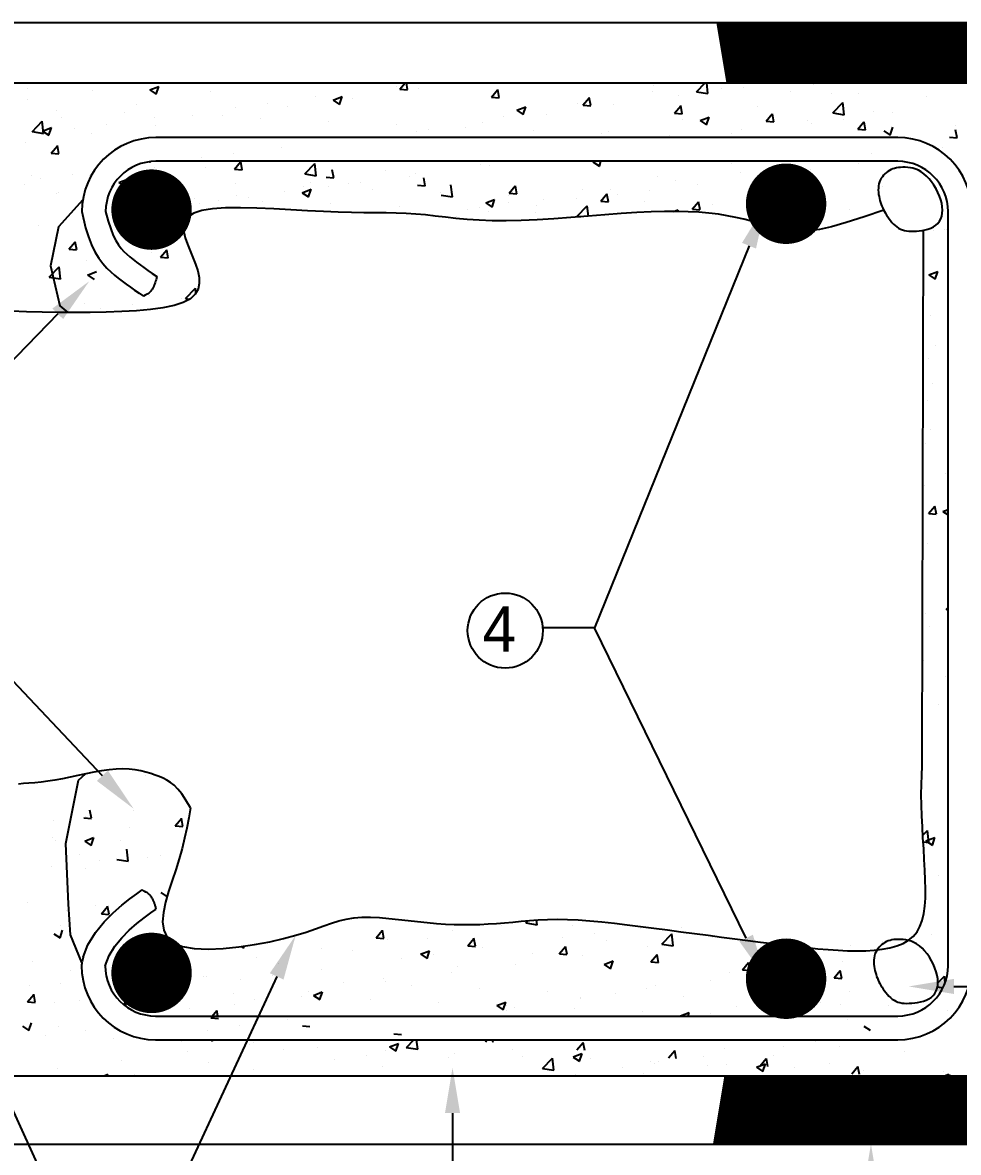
# Model space of a CAD drawing. Header units: millimetres. Extents: x -8855 to 105318, y -17958 to 67465.
# Drawn here: x 15686 to 19410, y 44637 to 49130 of the extents above; entities that cross this region are included whole.
import ezdxf

# ---------------------------------------------------------------- set-up
doc = ezdxf.new("R2010")
doc.units = ezdxf.units.MM
doc.header["$LTSCALE"] = 25
for name, color, linetype in [('DIM', 5, 'Continuous'), ('REN', 3, 'Continuous'), ('TEXT', 2, 'Continuous')]:
    doc.layers.add(name, color=color, linetype=linetype)
doc.styles.add('ROMANS', font='stylu.ttf')

msp = doc.modelspace()

# ---------------------------------------------------------------- hatches: boundary and pattern name
h = msp.add_hatch()
h.set_pattern_fill('ANSI37', color=1, scale=20, style=0)
h.set_pattern_definition([(45, (0, 0), (-1.76776695, 1.76776695), []), (135, (0, 0), (-1.76776695, -1.76776695), [])])
h.paths.add_polyline_path([(19704.96573, 48889.87875), (19694.88038, 49129.87875), (18450.12657, 49129.87875), (18490.17949, 48889.87875)])
h.paths.add_polyline_path([(18483.23623, 44941.7348), (18437.80407, 44669.50203), (19705.04131, 44669.50203), (19700.17681, 44804.04819), (19698.82149, 44941.7348)])

# ---------------------------------------------------------------- linework, layer by layer
for p, q in [((13797.85261, 49129.87875), (19972.70952, 49129.87875)), ((18450.12657, 49129.87875), (18490.17949, 48889.87875)), ((19086.88853, 48946.45312), (19086.88853, 48946.45312)), ((19279.28435, 48971.78251), (19279.28435, 48971.78251)), ((14755.46919, 48889.87875), (19706.59921, 48889.87875)), ((17187.19883, 48865.33818), (17207.79081, 48889.87875)), ((17218.06224, 48863.3275), (17213.16474, 48889.87875)), ((18368.10509, 48854.5377), (18402.01465, 48889.87875)), ((18413.26956, 48847.51286), (18408.34098, 48889.87875)), ((18830.73156, 48889.87875), (18834.65528, 48887.23216)), ((18834.67207, 48887.18232), (18835.57682, 48889.87875)), ((18959.7159, 48929.71053), (18959.7159, 48929.71053)), ((15704.18672, 48866.64638), (15704.18672, 48866.64638)), ((15965.40282, 48858.47202), (15965.40282, 48858.47202)), ((16192.19551, 48862.55396), (16227.76493, 48876.20778)), ((16192.36851, 48862.48541), (16217.63758, 48845.44121)), ((16217.65442, 48845.39009), (16227.95479, 48876.08808)), ((16435.23192, 48855.80479), (16435.23192, 48855.80479)), ((17172.16708, 48877.14246), (17172.16708, 48877.14246)), ((17187.52659, 48865.30971), (17217.8906, 48862.6532)), ((17260.93677, 48866.34934), (17260.93677, 48866.34934)), ((17551.56817, 48833.46001), (17576.05838, 48862.64631)), ((17582.42992, 48831.44694), (17576.55636, 48863.28976)), ((18191.80835, 48857.81783), (18191.80835, 48857.81783)), ((18197.57789, 48880.46182), (18197.57789, 48880.46182)), ((18368.08855, 48854.70229), (18413.2684, 48847.69516)), ((18468.75908, 48869.00434), (18468.75908, 48869.00434)), ((18553.44805, 48871.90728), (18553.44805, 48871.90728)), ((18739.94027, 48857.54685), (18739.94027, 48857.54685)), ((18906.04956, 48847.98385), (18906.04956, 48847.98385)), ((19011.12146, 48846.08936), (19011.12146, 48846.08936)), ((15704.57696, 48822.70344), (15704.57696, 48822.70344)), ((16138.97356, 48804.95181), (16138.97356, 48804.95181)), ((16658.94366, 48809.57532), (16658.94366, 48809.57532)), ((16851.33949, 48834.90471), (16851.33949, 48834.90471)), ((16922.25824, 48821.86875), (16957.82766, 48835.52257)), ((16922.43013, 48821.80055), (16947.6992, 48804.75635)), ((16947.71598, 48804.70559), (16958.01635, 48835.40359)), ((16997.08824, 48828.26138), (16997.08824, 48828.26138)), ((17551.89476, 48833.43163), (17582.25878, 48830.77512)), ((17895.54999, 48806.96485), (17895.54999, 48806.96485)), ((17915.93751, 48801.58184), (17940.42771, 48830.76813)), ((17916.26293, 48801.55354), (17946.62695, 48798.89703)), ((17946.7976, 48799.56637), (17940.92404, 48831.4092)), ((18036.02808, 48803.61725), (18036.02808, 48803.61725)), ((18280.30684, 48769.70367), (18304.79705, 48798.88996)), ((18296.85394, 48839.38584), (18296.85394, 48839.38584)), ((18311.16527, 48767.6858), (18305.29172, 48799.52863)), ((18609.7912, 48797.13087), (18609.7912, 48797.13087)), ((18910.26317, 48770.45304), (18949.83053, 48811.69073)), ((18955.42773, 48763.42832), (18949.81525, 48811.67296)), ((19282.30265, 48834.63187), (19282.30265, 48834.63187)), ((15819.95141, 48782.13711), (15819.95141, 48782.13711)), ((15842.7152, 48754.09883), (15842.7152, 48754.09883)), ((16091.1326, 48770.67962), (16091.1326, 48770.67962)), ((16362.31379, 48759.22213), (16362.31379, 48759.22213)), ((16479.66826, 48759.97135), (16479.66826, 48759.97135)), ((16531.77103, 48792.83272), (16531.77103, 48792.83272)), ((16740.49412, 48795.73993), (16740.49412, 48795.73993)), ((17599.29162, 48756.11186), (17599.29162, 48756.11186)), ((17652.32097, 48781.18354), (17687.89039, 48794.83736)), ((17652.49175, 48781.11568), (17677.76082, 48764.07148)), ((17677.77753, 48764.0211), (17688.0779, 48794.71909)), ((17772.17954, 48765.52929), (17772.17954, 48765.52929)), ((18280.63111, 48769.67546), (18310.99512, 48767.01895)), ((18382.3837, 48740.49833), (18417.95312, 48754.15215)), ((18407.83909, 48723.3366), (18418.13945, 48754.03459)), ((18644.67618, 48737.8255), (18669.16639, 48767.01179)), ((18675.53295, 48735.80523), (18669.65939, 48767.64806)), ((18910.24671, 48770.61674), (18955.42656, 48763.60961)), ((19071.94524, 48776.65375), (19071.94524, 48776.65375)), ((19145.64503, 48771.42136), (19145.64503, 48771.42136)), ((15724.66449, 48696.02407), (15764.23185, 48737.26176)), ((15769.82843, 48688.99989), (15764.21596, 48737.24453)), ((15765.36254, 48698.70814), (15800.93196, 48712.36196)), ((15790.82144, 48681.54437), (15801.12181, 48712.24237)), ((15891.37498, 48708.52298), (15891.37498, 48708.52298)), ((16018.54761, 48725.26558), (16018.54761, 48725.26558)), ((16210.94344, 48750.59497), (16210.94344, 48750.59497)), ((16215.81973, 48721.88339), (16215.81973, 48721.88339)), ((16633.49498, 48747.76464), (16633.49498, 48747.76464)), ((16904.67617, 48736.30716), (16904.67617, 48736.30716)), ((17175.85737, 48724.84967), (17175.85737, 48724.84967)), ((17447.03856, 48713.39218), (17447.03856, 48713.39218)), ((17515.58543, 48733.00784), (17515.58543, 48733.00784)), ((18313.53284, 48746.27788), (18313.53284, 48746.27788)), ((18382.55338, 48740.43082), (18407.82244, 48723.38662)), ((18644.99928, 48737.79737), (18675.36329, 48735.14087)), ((18811.11938, 48740.88517), (18811.11938, 48740.88517)), ((18826.07657, 48729.34938), (18826.07657, 48729.34938)), ((18953.2492, 48746.09197), (18953.2492, 48746.09197)), ((19009.04552, 48705.94733), (19033.53573, 48735.13362)), ((19039.90063, 48703.92466), (19034.02707, 48735.76749)), ((19137.90064, 48682.6521), (19148.20101, 48713.3501)), ((19396.31803, 48721.05932), (19396.31803, 48721.05932)), ((15724.6467, 48696.19426), (15769.82655, 48689.18713)), ((15765.53567, 48698.63987), (15790.80474, 48681.59567)), ((15959.22561, 48689.36194), (15959.22561, 48689.36194)), ((17254.75957, 48697.23926), (17254.75957, 48697.23926)), ((17303.03326, 48705.25888), (17303.03326, 48705.25888)), ((17718.21975, 48701.93469), (17718.21975, 48701.93469)), ((17989.40094, 48690.4772), (17989.40094, 48690.4772)), ((18017.27447, 48695.4249), (18017.27447, 48695.4249)), ((18260.58213, 48679.01972), (18260.58213, 48679.01972)), ((18505.24898, 48687.11163), (18505.24898, 48687.11163)), ((18547.27084, 48702.79721), (18547.27084, 48702.79721)), ((19009.36745, 48705.91929), (19039.73147, 48703.26278)), ((19112.615, 48699.74596), (19137.88406, 48682.70176)), ((19373.73563, 48674.0412), (19404.09964, 48671.3847)), ((19404.2683, 48672.04409), (19398.39475, 48703.88692)), ((15698.39975, 48653.59336), (15698.39975, 48653.59336)), ((15800.20832, 48610.73718), (15824.69853, 48639.92347)), ((15831.07421, 48608.73583), (15825.20065, 48640.57866)), ((16717.70016, 48634.54356), (16717.70016, 48634.54356)), ((19345.30689, 48633.18976), (19345.30689, 48633.18976)), ((15800.53955, 48610.70876), (15830.90356, 48608.05226)), ((16191.09686, 48576.53942), (16195.27174, 48576.17417)), ((16195.44189, 48576.85527), (16195.40613, 48577.04909)), ((16398.13171, 48592.47157), (16398.13171, 48592.47157)), ((16525.30434, 48609.21417), (16525.30434, 48609.21417)), ((16528.947, 48546.98083), (16553.4372, 48576.16713)), ((16559.80956, 48544.9747), (16553.93601, 48576.81753)), ((17672.45711, 48577.4725), (17672.45711, 48577.4725)), ((17955.55073, 48576.65251), (17959.55671, 48578.19026)), ((17955.72054, 48576.58529), (17980.9896, 48559.54109)), ((17981.0061, 48559.49089), (17987.28047, 48578.19026)), ((19065.76803, 48607.54367), (19065.76803, 48607.54367)), ((16209.64252, 48552.77331), (16209.64252, 48552.77331)), ((16414.25817, 48552.69994), (16414.25817, 48552.69994)), ((16529.2759, 48546.95259), (16559.63991, 48544.29609)), ((16808.96302, 48528.02315), (16854.14287, 48521.01602)), ((16808.98066, 48527.85476), (16848.54801, 48569.09245)), ((16854.14476, 48520.83082), (16848.53229, 48569.07546)), ((16924.17724, 48513.09413), (16918.30368, 48544.93696)), ((17128.49939, 48542.86596), (17128.49939, 48542.86596)), ((17248.58236, 48528.12919), (17248.58236, 48528.12919)), ((17509.40822, 48563.89777), (17509.40822, 48563.89777)), ((17545.28448, 48560.7299), (17545.28448, 48560.7299)), ((18507.54294, 48568.50038), (18507.54294, 48568.50038)), ((18541.09364, 48533.68713), (18541.09364, 48533.68713)), ((18685.61346, 48535.96729), (18721.18288, 48549.62111)), ((18685.78216, 48535.90043), (18711.05122, 48518.85623)), ((18692.43725, 48528.98823), (18692.43725, 48528.98823)), ((18711.06766, 48518.80639), (18721.36803, 48549.50438)), ((18819.60988, 48545.73082), (18819.60988, 48545.73082)), ((19012.0057, 48571.06021), (19012.0057, 48571.06021)), ((15692.22255, 48484.48328), (15692.22255, 48484.48328)), ((15721.02739, 48522.5507), (15721.02739, 48522.5507)), ((15757.73566, 48508.16183), (15757.73566, 48508.16183)), ((15884.90829, 48524.90443), (15884.90829, 48524.90443)), ((15953.04841, 48520.25186), (15953.04841, 48520.25186)), ((16068.5923, 48494.1771), (16104.16172, 48507.83092)), ((16068.76445, 48494.10947), (16094.03352, 48477.06527)), ((16094.05002, 48477.01416), (16104.35038, 48507.71216)), ((16117.99981, 48501.84695), (16117.99981, 48501.84695)), ((16263.38977, 48499.63572), (16263.38977, 48499.63572)), ((16534.57096, 48488.17823), (16534.57096, 48488.17823)), ((16832.24102, 48492.01297), (16832.24102, 48492.01297)), ((16893.64407, 48515.07451), (16924.00808, 48512.418)), ((16984.73382, 48490.04122), (16984.73382, 48490.04122)), ((17032.06106, 48493.16276), (17032.06106, 48493.16276)), ((17224.45688, 48518.49215), (17224.45688, 48518.49215)), ((17258.01224, 48483.19642), (17288.37626, 48480.53992)), ((17288.54492, 48481.21356), (17282.67136, 48513.05639)), ((17396.30293, 48436.74628), (17390.69045, 48484.99092)), ((18211.28458, 48517.64739), (18211.28458, 48517.64739)), ((18284.49952, 48501.16568), (18284.49952, 48501.16568)), ((18371.60965, 48486.75048), (18371.60965, 48486.75048)), ((15821.74145, 48450.99397), (15821.74145, 48450.99397)), ((15828.1381, 48454.31364), (15828.1381, 48454.31364)), ((16099.31929, 48442.85616), (16099.31929, 48442.85616)), ((16150.69259, 48429.79564), (16201.23072, 48463.88404)), ((16201.2683, 48463.97507), (16221.86904, 48402.57908)), ((16535.98266, 48441.15999), (16535.98266, 48441.15999)), ((16728.13971, 48457.51978), (16728.13971, 48457.51978)), ((16798.65503, 48453.49189), (16834.22445, 48467.14571)), ((16798.82608, 48453.42461), (16824.09514, 48436.38041)), ((16805.75215, 48476.72074), (16805.75215, 48476.72074)), ((16824.11157, 48436.32967), (16834.41194, 48467.02766)), ((16904.88843, 48476.42016), (16904.88843, 48476.42016)), ((17076.93334, 48465.26326), (17076.93334, 48465.26326)), ((17348.11453, 48453.80577), (17348.11453, 48453.80577)), ((17351.12118, 48443.9376), (17396.30103, 48436.93047)), ((17619.29572, 48442.34828), (17619.29572, 48442.34828)), ((17622.05501, 48451.34632), (17646.54522, 48480.53261)), ((17622.38041, 48451.31834), (17652.74443, 48448.66183)), ((17652.91259, 48449.33299), (17647.03904, 48481.17582)), ((17915.02622, 48466.79441), (17915.02622, 48466.79441)), ((17986.42435, 48419.46815), (18010.91456, 48448.65444)), ((18017.28027, 48417.45242), (18011.40671, 48449.29525)), ((18023.67366, 48465.3971), (18023.67366, 48465.3971)), ((18052.0412, 48444.67849), (18052.0412, 48444.67849)), ((18179.21383, 48461.42108), (18179.21383, 48461.42108)), ((19105.95663, 48477.87426), (19105.95663, 48477.87426)), ((16150.3666, 48429.65354), (16221.50542, 48402.3459)), ((16370.50048, 48431.39867), (16370.50048, 48431.39867)), ((16391.66501, 48408.85302), (16391.66501, 48408.85302)), ((16467.31385, 48421.75119), (16467.31385, 48421.75119)), ((16584.06084, 48434.18241), (16584.06084, 48434.18241)), ((16641.68167, 48419.94118), (16641.68167, 48419.94118)), ((16912.86286, 48408.48369), (16912.86286, 48408.48369)), ((17184.04405, 48397.0262), (17184.04405, 48397.0262)), ((17503.23101, 48394.78769), (17503.23101, 48394.78769)), ((17528.71776, 48412.80668), (17564.28718, 48426.4605)), ((17528.8877, 48412.73975), (17554.15676, 48395.69555)), ((17554.17312, 48395.64517), (17564.47349, 48426.34316)), ((17618.76786, 48415.94143), (17618.76786, 48415.94143)), ((17731.21361, 48402.44074), (17731.21361, 48402.44074)), ((17759.82513, 48427.30914), (17759.82513, 48427.30914)), ((17890.47691, 48430.89079), (17890.47691, 48430.89079)), ((17893.29682, 48359.68545), (17932.86418, 48400.92314)), ((17937.55015, 48360.49218), (17932.84862, 48400.90639)), ((17986.74859, 48419.44026), (18017.1126, 48416.78375)), ((18161.6581, 48419.4333), (18161.6581, 48419.4333)), ((18350.79369, 48387.58998), (18375.28389, 48416.77627)), ((18381.64795, 48385.57185), (18375.77439, 48417.41468)), ((18432.83929, 48407.97582), (18432.83929, 48407.97582)), ((18704.02048, 48396.51833), (18704.02048, 48396.51833)), ((18770.98933, 48410.28767), (18770.98933, 48410.28767)), ((18798.76497, 48402.66501), (18798.76497, 48402.66501)), ((17322.50949, 48365.08845), (17322.50949, 48365.08845)), ((17411.64515, 48360.36875), (17411.64515, 48360.36875)), ((17455.22524, 48385.56872), (17455.22524, 48385.56872)), ((17538.81778, 48377.11135), (17538.81778, 48377.11135)), ((17726.40643, 48374.11123), (17726.40643, 48374.11123)), ((17893.27934, 48359.85205), (17905.48107, 48357.95963)), ((18275.8986, 48378.69249), (18294.34991, 48385.77529)), ((18292.18594, 48378.65769), (18294.53504, 48385.65867)), ((18351.11676, 48387.56217), (18381.48077, 48384.90566)), ((18715.16302, 48355.71181), (18739.65323, 48384.8981)), ((18715.48493, 48355.68409), (18745.84895, 48353.02758)), ((18746.01562, 48353.69129), (18740.14207, 48385.53412)), ((18878.36638, 48370.69906), (18878.36638, 48370.69906)), ((18975.20167, 48385.06084), (18975.20167, 48385.06084)), ((15751.26896, 48324.54328), (15751.26896, 48324.54328)), ((18617.01426, 48328.03145), (18617.01426, 48328.03145)), ((18685.97055, 48345.36967), (18685.97055, 48345.36967)), ((18782.82756, 48316.2485), (18782.82756, 48316.2485)), ((18811.13119, 48328.28128), (18811.13119, 48328.28128)), ((19353.49358, 48305.3663), (19353.49358, 48305.3663)), ((19363.50606, 48308.58171), (19363.50606, 48308.58171)), ((15870.69516, 48228.62349), (15895.18537, 48257.80978)), ((15901.55688, 48226.62189), (15895.68333, 48258.46472)), ((19310.00774, 48301.84496), (19310.00774, 48301.84496)), ((15871.0252, 48228.59548), (15901.38922, 48225.93897)), ((15891.14234, 48252.87154), (15891.14234, 48252.87154)), ((16162.32353, 48241.41405), (16162.32353, 48241.41405)), ((16197.28811, 48214.55315), (16197.28811, 48214.55315)), ((16235.0645, 48196.74532), (16259.55471, 48225.93161)), ((16265.92456, 48194.74132), (16260.051, 48226.58415)), ((15940.69399, 48182.03171), (15940.69399, 48182.03171)), ((16130.85306, 48191.74927), (16130.85306, 48191.74927)), ((16235.39337, 48196.71739), (16265.75739, 48194.06089)), ((16258.02569, 48208.49187), (16258.02569, 48208.49187)), ((15792.01431, 48117.08717), (15831.58166, 48158.32486)), ((15810.02546, 48149.51152), (15810.02546, 48149.51152)), ((15837.17813, 48110.06424), (15831.56565, 48158.30888)), ((15944.98909, 48125.80024), (15980.5585, 48139.45405)), ((15945.1604, 48125.73354), (15970.42946, 48108.68934)), ((19292.07298, 48126.90522), (19327.6424, 48140.55904)), ((19292.23972, 48126.83963), (19317.50879, 48109.79544)), ((19303.83053, 48132.73489), (19303.83053, 48132.73489)), ((19317.5248, 48109.74597), (19327.82517, 48140.44396)), ((15791.99565, 48117.25847), (15837.1755, 48110.25134)), ((15841.21768, 48110.82354), (15841.21768, 48110.82354)), ((16191.1109, 48045.44308), (16191.1109, 48045.44308)), ((16316.78219, 48033.46011), (16316.78219, 48033.46011)), ((16334.15381, 48033.17292), (16351.5533, 48030.47436)), ((16334.17239, 48033.00251), (16373.73974, 48074.2402)), ((16376.07739, 48053.99314), (16373.72382, 48074.22435)), ((15934.51679, 48012.92163), (15934.51679, 48012.92163)), ((15997.21373, 47991.38812), (15997.21373, 47991.38812)), ((16124.38636, 48008.13072), (16124.38636, 48008.13072)), ((16199.42095, 47987.82194), (16199.42095, 47987.82194)), ((19297.65332, 47963.62481), (19297.65332, 47963.62481)), ((19317.57379, 47844.33778), (19317.57379, 47844.33778)), ((19291.47612, 47794.51473), (19291.47612, 47794.51473)), ((19305.03272, 47695.80196), (19305.03272, 47695.80196)), ((19285.29891, 47625.40465), (19285.29891, 47625.40465)), ((19298.56602, 47512.1834), (19298.56602, 47512.1834)), ((19279.1217, 47456.29458), (19279.1217, 47456.29458)), ((19357.32252, 47337.15165), (19357.32252, 47337.15165)), ((19272.9445, 47287.1845), (19272.9445, 47287.1845)), ((19290.99289, 47177.49257), (19315.4831, 47206.67886)), ((19321.83132, 47175.46889), (19315.95776, 47207.31171)), ((19348.09632, 47185.62046), (19368.35281, 47193.39619)), ((19348.26039, 47185.55737), (19368.35281, 47172.00487)), ((19291.31006, 47177.46614), (19321.67408, 47174.80964)), ((19287.69847, 47056.85054), (19287.69847, 47056.85054)), ((19366.50109, 47022.03113), (19366.50109, 47022.03113)), ((19277.23214, 46778.30595), (19277.23214, 46778.30595)), ((19361.47973, 46795.37888), (19368.35281, 46803.56989)), ((19361.79571, 46795.35286), (19368.35281, 46794.77919)), ((19295.88516, 46729.02708), (19295.88516, 46729.02708)), ((19270.76545, 46594.6874), (19270.76545, 46594.6874)), ((19358.88939, 46527.58497), (19358.88939, 46527.58497)), ((19329.52195, 46419.65564), (19329.52195, 46419.65564)), ((19367.07608, 46199.7615), (19367.07608, 46199.7615)), ((16175.90603, 46135.80925), (16175.90603, 46135.80925)), ((15929.57094, 45967.79385), (15959.93496, 45965.13734)), ((15935.14588, 45972.77755), (15935.14588, 45972.77755)), ((15960.08525, 45965.81879), (15954.21169, 45997.66162)), ((16127.54171, 45998.10694), (16127.54171, 45998.10694)), ((15807.97325, 45956.03496), (15807.97325, 45956.03496)), ((16112.00974, 45928.7458), (16112.00974, 45928.7458)), ((16293.61622, 45935.94134), (16318.10643, 45965.12764)), ((16293.93911, 45935.91576), (16324.30313, 45933.25926)), ((16324.45292, 45933.93823), (16318.57937, 45965.78105)), ((15805.80081, 45887.68033), (15805.80081, 45887.68033)), ((15815.75138, 45877.89282), (15815.75138, 45877.89282)), ((15933.43255, 45874.85384), (15969.00197, 45888.50766)), ((15958.8807, 45857.69818), (15969.18107, 45888.39617)), ((16076.982, 45876.22284), (16076.982, 45876.22284)), ((19268.09157, 45897.73771), (19286.57959, 45917.00621)), ((19280.51645, 45875.95883), (19316.08586, 45889.61265)), ((19292.17621, 45868.75009), (19286.56373, 45916.99472)), ((19305.9599, 45858.80591), (19316.26027, 45889.5039)), ((15933.59768, 45874.79309), (15958.86674, 45857.74889)), ((16106.57691, 45794.32165), (16100.96444, 45842.56629)), ((16314.72997, 45839.98354), (16314.72997, 45839.98354)), ((19269.64107, 45872.42498), (19292.17129, 45868.93067)), ((19280.67701, 45875.89918), (19305.94607, 45858.85498)), ((15912.91153, 45819.44328), (15912.91153, 45819.44328)), ((15993.90238, 45797.74579), (15993.90238, 45797.74579)), ((16061.39144, 45801.51532), (16106.57129, 45794.50819)), ((16184.09272, 45807.98579), (16184.09272, 45807.98579)), ((16233.73423, 45817.20586), (16233.73423, 45817.20586)), ((15801.50656, 45772.4164), (15801.50656, 45772.4164)), ((15937.47586, 45766.35287), (15937.47586, 45766.35287)), ((19331.15629, 45738.73298), (19331.15629, 45738.73298)), ((16236.82646, 45670.26269), (16261.42532, 45653.67055)), ((15704.73457, 45629.45866), (15704.73457, 45629.45866)), ((15975.91576, 45618.00117), (15975.91576, 45618.00117)), ((15999.73372, 45585.70582), (16024.22393, 45614.89212)), ((16030.56792, 45583.70485), (16024.69436, 45615.54768)), ((15860.26306, 45597.38464), (15860.26306, 45597.38464)), ((16000.05659, 45585.68056), (16030.42061, 45583.02405)), ((16247.09695, 45606.54368), (16247.09695, 45606.54368)), ((17007.41583, 45565.64297), (17007.41583, 45565.64297)), ((15835.22761, 45537.72238), (15835.22761, 45537.72238)), ((15835.2763, 45489.32225), (15845.57666, 45520.02024)), ((17092.84174, 45490.07131), (17117.33195, 45519.2576)), ((17123.67095, 45488.06314), (17117.79739, 45519.90597)), ((17398.2185, 45519.91637), (17398.2185, 45519.91637)), ((17591.80403, 45539.73542), (17591.80403, 45539.73542)), ((17603.00291, 45549.25624), (17603.00291, 45549.25624)), ((17654.81262, 45552.43782), (17654.81262, 45552.43782)), ((17687.86592, 45549.25867), (17733.04576, 45542.25154)), ((17687.88781, 45549.08558), (17696.61074, 45558.17675)), ((17733.05141, 45542.06805), (17730.88772, 45560.66701)), ((17874.1841, 45537.79875), (17874.1841, 45537.79875)), ((18145.36529, 45526.34126), (18145.36529, 45526.34126)), ((18154.5686, 45533.9013), (18154.5686, 45533.9013)), ((18306.04525, 45529.90144), (18306.04525, 45529.90144)), ((15809.99362, 45506.41715), (15835.26269, 45489.37296)), ((17093.16111, 45490.04631), (17123.52513, 45487.3898)), ((17137.39264, 45484.14779), (17137.39264, 45484.14779)), ((17295.54567, 45488.88244), (17295.54567, 45488.88244)), ((17457.21108, 45458.19314), (17481.70128, 45487.37943)), ((17488.03863, 45456.18258), (17482.16507, 45488.0254)), ((17835.00014, 45491.82931), (17835.00014, 45491.82931)), ((17962.17277, 45508.57191), (17962.17277, 45508.57191)), ((18009.78689, 45479.04846), (18009.78689, 45479.04846)), ((18230.04589, 45465.00092), (18269.61324, 45506.23861)), ((18275.20957, 45457.98351), (18269.5971, 45506.22815)), ((18429.90392, 45489.70573), (18429.90392, 45489.70573)), ((19109.32554, 45476.83024), (19109.32554, 45476.83024)), ((19230.09005, 45480.51131), (19230.09005, 45480.51131)), ((19301.72137, 45502.15963), (19301.72137, 45502.15963)), ((16047.45132, 45439.26125), (16047.45132, 45439.26125)), ((16174.62396, 45456.00384), (16174.62396, 45456.00384)), ((16555.77732, 45455.12762), (16565.32431, 45448.68809)), ((16565.33785, 45448.63775), (16568.12658, 45456.94896)), ((16873.54411, 45446.05982), (16873.54411, 45446.05982)), ((16999.28731, 45438.02946), (16999.28731, 45438.02946)), ((17269.9548, 45425.10656), (17305.52422, 45438.76038)), ((17295.3994, 45407.95326), (17305.69977, 45438.65125)), ((17457.52928, 45458.16822), (17487.8933, 45455.51172)), ((17514.17255, 45449.59156), (17514.17255, 45449.59156)), ((17713.52852, 45428.19548), (17713.52852, 45428.19548)), ((17821.58041, 45426.31497), (17846.07062, 45455.50126)), ((17852.4063, 45424.30201), (17846.53275, 45456.14484)), ((18173.30981, 45457.18428), (18173.30981, 45457.18428)), ((18230.02408, 45465.17311), (18275.20392, 45458.16599)), ((18982.15291, 45460.08764), (18982.15291, 45460.08764)), ((15726.62373, 45397.02349), (15726.62373, 45397.02349)), ((16616.94999, 45413.53838), (16616.94999, 45413.53838)), ((16703.02895, 45387.17647), (16703.02895, 45387.17647)), ((17194.60409, 45407.51957), (17194.60409, 45407.51957)), ((17270.11687, 45425.04743), (17295.38593, 45408.00323)), ((17321.77673, 45424.26217), (17321.77673, 45424.26217)), ((17648.63541, 45383.32774), (17648.63541, 45383.32774)), ((17821.89746, 45426.29014), (17852.26147, 45423.63363)), ((17912.48395, 45421.4157), (17912.48395, 45421.4157)), ((18000.01753, 45384.42135), (18035.58695, 45398.07517)), ((18000.17849, 45384.36257), (18025.44755, 45367.31837)), ((18025.46096, 45367.26876), (18035.76132, 45397.96676)), ((18185.94975, 45394.4368), (18210.43996, 45423.62309)), ((18186.26563, 45394.41205), (18216.62964, 45391.75555)), ((18216.77398, 45392.42144), (18210.90042, 45424.26427)), ((18550.31909, 45362.55863), (18574.8093, 45391.74492)), ((18581.14166, 45360.54087), (18575.2681, 45392.3837)), ((18777.71587, 45386.66085), (18811.77133, 45422.15396)), ((18796.31372, 45402.97691), (18796.31372, 45402.97691)), ((18817.36774, 45373.89897), (18811.75526, 45422.14361)), ((18948.40111, 45394.45219), (18948.40111, 45394.45219)), ((15876.99174, 45358.41476), (15876.99174, 45358.41476)), ((16092.2756, 45339.68183), (16092.2756, 45339.68183)), ((16356.12413, 45377.7698), (16356.12413, 45377.7698)), ((16681.38068, 45339.95243), (16681.38068, 45339.95243)), ((16873.7765, 45365.28182), (16873.7765, 45365.28182)), ((17392.0413, 45350.80629), (17392.0413, 45350.80629)), ((17417.27016, 45377.3425), (17417.27016, 45377.3425)), ((18500.05536, 45352.12393), (18500.05536, 45352.12393)), ((18550.6338, 45362.53397), (18580.99782, 45359.87746)), ((18785.04476, 45379.09266), (18817.36208, 45374.08043)), ((18914.68843, 45330.68046), (18939.17864, 45359.86675)), ((18945.50933, 45328.6603), (18939.63578, 45360.50313)), ((19327.88546, 45310.92591), (19353.92941, 45338.0693)), ((19356.90249, 45312.36525), (19353.91343, 45338.05908)), ((15712.92126, 45301.63519), (15712.92126, 45301.63519)), ((15835.68148, 45307.16039), (15835.68148, 45307.16039)), ((16113.2224, 45301.88676), (16138.49147, 45284.84256)), ((16130.99856, 45308.83226), (16148.62852, 45315.59976)), ((16138.50487, 45284.79204), (16141.85662, 45294.78119)), ((16406.77058, 45336.32349), (16406.77058, 45336.32349)), ((16419.35412, 45335.49978), (16419.35412, 45335.49978)), ((16554.20805, 45323.20983), (16554.20805, 45323.20983)), ((16690.53531, 45324.04229), (16690.53531, 45324.04229)), ((16961.7165, 45312.5848), (16961.7165, 45312.5848)), ((17121.0118, 45326.48951), (17121.0118, 45326.48951)), ((17131.21544, 45315.03771), (17131.21544, 45315.03771)), ((17232.89769, 45301.12732), (17232.89769, 45301.12732)), ((18203.79699, 45301.27095), (18203.79699, 45301.27095)), ((18423.72671, 45320.59565), (18423.72671, 45320.59565)), ((18915.00198, 45330.65589), (18945.36599, 45327.99938)), ((19326.23573, 45295.15711), (19348.28005, 45291.73817)), ((15705.85123, 45235.4703), (15730.34144, 45264.6566)), ((15736.68292, 45233.47147), (15730.80936, 45265.3143)), ((16110.51222, 45285.47051), (16110.51222, 45285.47051)), ((16128.76337, 45222.40264), (16168.33073, 45263.64033)), ((16173.92661, 45215.38601), (16168.31414, 45263.63064)), ((16255.28364, 45278.72022), (16255.28364, 45278.72022)), ((16526.46483, 45267.26273), (16526.46483, 45267.26273)), ((16797.64602, 45255.80524), (16797.64602, 45255.80524)), ((16824.75343, 45275.63653), (16824.75343, 45275.63653)), ((16843.12183, 45261.26073), (16878.69125, 45274.91455)), ((16843.28403, 45261.2019), (16868.55309, 45244.1577)), ((16867.3669, 45276.94975), (16867.3669, 45276.94975)), ((16868.56642, 45244.10754), (16878.86679, 45274.80554)), ((17504.07888, 45289.66983), (17504.07888, 45289.66983)), ((17775.26007, 45278.21234), (17775.26007, 45278.21234)), ((17906.30674, 45252.30562), (17906.30674, 45252.30562)), ((17907.53863, 45250.41797), (17907.53863, 45250.41797)), ((18046.44126, 45266.75485), (18046.44126, 45266.75485)), ((18167.1326, 45288.0742), (18167.1326, 45288.0742)), ((18317.62245, 45255.29736), (18317.62245, 45255.29736)), ((18848.51359, 45259.72649), (18848.51359, 45259.72649)), ((18975.68622, 45276.46909), (18975.68622, 45276.46909)), ((15706.17407, 45235.44536), (15736.53809, 45232.78885)), ((15814.25386, 45234.61753), (15814.25386, 45234.61753)), ((15913.812, 45238.9001), (15913.812, 45238.9001)), ((16087.92632, 45224.69303), (16094.71078, 45232.77843)), ((16098.25734, 45216.73423), (16095.17704, 45233.43373)), ((16128.74039, 45222.57953), (16173.92023, 45215.5724)), ((16349.94693, 45208.65972), (16349.94693, 45208.65972)), ((16528.49507, 45224.78355), (16528.49507, 45224.78355)), ((16610.77279, 45244.4283), (16610.77279, 45244.4283)), ((17068.82721, 45244.34775), (17068.82721, 45244.34775)), ((17340.0084, 45232.89027), (17340.0084, 45232.89027)), ((17573.18456, 45220.57552), (17608.75398, 45234.22934)), ((17573.34565, 45220.51704), (17598.61471, 45203.47284)), ((17598.62798, 45203.42305), (17608.92834, 45234.12104)), ((17611.18959, 45221.43278), (17611.18959, 45221.43278)), ((17642.4582, 45214.21766), (17642.4582, 45214.21766)), ((17882.37078, 45209.97529), (17882.37078, 45209.97529)), ((18527.686, 45217.48874), (18527.686, 45217.48874)), ((18588.80364, 45243.83988), (18588.80364, 45243.83988)), ((18859.98483, 45232.38239), (18859.98483, 45232.38239)), ((18942.2239, 45225.34212), (18942.2239, 45225.34212)), ((19131.16602, 45220.9249), (19131.16602, 45220.9249)), ((16434.91042, 45171.68919), (16465.27443, 45169.03268)), ((16440.75919, 45179.06623), (16459.08011, 45200.90026)), ((16463.69253, 45179.06623), (16459.54471, 45201.55317)), ((16710.01919, 45179.06623), (16710.48881, 45179.55567)), ((16710.52813, 45179.06623), (16710.4723, 45179.54611)), ((16740.13718, 45164.92067), (16740.13718, 45164.92067)), ((17385.86409, 45181.69621), (17385.86409, 45181.69621)), ((17611.28027, 45199.56499), (17611.28027, 45199.56499)), ((18153.55197, 45198.5178), (18153.55197, 45198.5178)), ((18303.24729, 45179.89031), (18338.81671, 45193.54413)), ((18303.40727, 45179.83218), (18304.54283, 45179.06623)), ((18334.1681, 45179.06623), (18338.9899, 45193.43654)), ((18335.29017, 45192.15935), (18335.29017, 45192.15935)), ((18424.73316, 45187.06031), (18424.73316, 45187.06031)), ((18681.39804, 45189.57354), (18681.39804, 45189.57354)), ((18967.09555, 45164.14534), (18967.09555, 45164.14534)), ((19367.85669, 45201.57802), (19367.85669, 45201.57802)), ((15686.38957, 45138.04122), (15711.65863, 45120.99702)), ((15711.67189, 45120.94632), (15721.97225, 45151.64432)), ((15829.50428, 45138.05031), (15829.50428, 45138.05031)), ((15935.97835, 45123.07758), (15935.97835, 45123.07758)), ((16420.56872, 45122.84869), (16420.56872, 45122.84869)), ((16547.74135, 45139.59128), (16547.74135, 45139.59128)), ((16799.27859, 45139.81111), (16829.6426, 45137.1546)), ((19033.46889, 45139.14732), (19058.73796, 45122.10312)), ((19355.27031, 45143.67508), (19355.27031, 45143.67508)), ((15775.9255, 45100.19308), (15775.9255, 45100.19308)), ((16047.10669, 45088.7356), (16047.10669, 45088.7356)), ((16318.28788, 45077.27811), (16318.28788, 45077.27811)), ((16435.16698, 45084.7324), (16441.72025, 45080.31216)), ((16441.73344, 45080.26183), (16443.23349, 45084.7324)), ((16604.59558, 45075.31822), (16604.59558, 45075.31822)), ((17146.35159, 45056.7297), (17181.92101, 45070.38351)), ((17163.64676, 45107.93302), (17194.01078, 45105.27651)), ((17171.79499, 45039.57733), (17182.09536, 45070.27532)), ((17213.07954, 45054.23333), (17242.34324, 45084.7324)), ((17258.24294, 45047.21693), (17253.87863, 45084.7324)), ((17527.69792, 45076.07945), (17534.95861, 45084.7324)), ((17558.5213, 45074.06863), (17556.55432, 45084.7324)), ((17892.06726, 45044.20128), (17916.55747, 45073.38757)), ((17900.12953, 45083.19554), (17900.12953, 45083.19554)), ((17922.88898, 45042.18806), (17917.01542, 45074.03089)), ((18842.04689, 45076.10794), (18842.04689, 45076.10794)), ((16343.76972, 45039.54964), (16343.76972, 45039.54964)), ((16589.46907, 45065.82062), (16589.46907, 45065.82062)), ((16722.50518, 45047.00604), (16722.50518, 45047.00604)), ((16860.65026, 45054.36313), (16860.65026, 45054.36313)), ((17054.49808, 45023.53987), (17054.49808, 45023.53987)), ((17131.83145, 45042.90564), (17131.83145, 45042.90564)), ((17146.51281, 45056.6715), (17171.78187, 45039.6273)), ((17213.05671, 45054.40843), (17258.23655, 45047.4013)), ((17246.8939, 45048.86926), (17246.8939, 45048.86926)), ((17403.01264, 45031.44816), (17403.01264, 45031.44816)), ((17636.281, 45045.10758), (17636.281, 45045.10758)), ((17876.41432, 45016.04449), (17911.98374, 45029.6983)), ((17901.85655, 44998.89283), (17912.15691, 45029.59083)), ((18256.4366, 45012.32311), (18280.9268, 45041.5094)), ((18287.25665, 45010.30749), (18281.3831, 45042.15032)), ((18479.0816, 45049.01908), (18479.0816, 45049.01908)), ((18714.87426, 45059.36534), (18714.87426, 45059.36534)), ((18936.0467, 45056.23204), (18936.0467, 45056.23204)), ((19193.32282, 45039.1851), (19193.32282, 45039.1851)), ((16079.92118, 45001.46168), (16079.92118, 45001.46168)), ((16426.24682, 44996.15306), (16426.24682, 44996.15306)), ((16927.32544, 45006.79727), (16927.32544, 45006.79727)), ((17379.68688, 45012.58613), (17379.68688, 45012.58613)), ((17674.19383, 45019.99067), (17674.19383, 45019.99067)), ((17755.23762, 44970.14868), (17794.80498, 45011.38636)), ((17800.4011, 44963.1324), (17794.78863, 45011.37704)), ((17876.57443, 45015.98664), (17901.8435, 44998.94244)), ((17945.37502, 45008.53318), (17945.37502, 45008.53318)), ((18182.82324, 44998.1661), (18182.82324, 44998.1661)), ((18201.65085, 44991.7982), (18201.65085, 44991.7982)), ((18216.55621, 44997.07569), (18216.55621, 44997.07569)), ((18394.04667, 45017.12759), (18394.04667, 45017.12759)), ((18411.3723, 44982.3755), (18411.3723, 44982.3755)), ((18487.7374, 44985.6182), (18487.7374, 44985.6182)), ((18606.47705, 44975.35928), (18642.04647, 44989.01309)), ((18620.80593, 44980.44494), (18645.29614, 45009.63123)), ((18631.9181, 44958.20834), (18642.21847, 44988.90633)), ((18651.62433, 44978.42693), (18645.75077, 45010.26975)), ((18675.22084, 45020.46346), (18675.22084, 45020.46346)), ((18897.06446, 44988.33212), (18897.06446, 44988.33212)), ((18985.17527, 44948.56677), (19009.66548, 44977.75306)), ((19015.99201, 44946.54636), (19010.11845, 44978.38919)), ((15294.40574, 44941.7348), (19698.82149, 44941.7348)), ((15823.32707, 44968.94023), (15823.32707, 44968.94023)), ((16010.72831, 44941.7348), (16025.0253, 44947.2229)), ((16023.39586, 44941.7348), (16025.20083, 44947.11411)), ((16129.98845, 44945.30008), (16129.98845, 44945.30008)), ((16606.49785, 44964.55952), (16606.49785, 44964.55952)), ((17118.86102, 44976.81755), (17118.86102, 44976.81755)), ((17755.21487, 44970.32288), (17800.39471, 44963.31575)), ((17886.56488, 44947.31311), (17886.56488, 44947.31311)), ((18074.47821, 44975.0556), (18074.47821, 44975.0556)), ((18154.77819, 44949.85405), (18154.77819, 44949.85405)), ((18437.80407, 44669.50203), (18483.23623, 44941.7348)), ((18606.63605, 44975.30178), (18631.90512, 44958.25758)), ((18758.91859, 44974.16072), (18758.91859, 44974.16072)), ((19030.09978, 44962.70323), (19030.09978, 44962.70323)), ((19221.63098, 44943.31393), (19221.63098, 44943.31393)), ((19336.69767, 44934.61692), (19361.96674, 44917.57272)), ((19348.80362, 44960.05653), (19348.80362, 44960.05653)), ((19354.93362, 44941.7348), (19372.1092, 44948.32788)), ((19370.10337, 44941.7348), (19372.28002, 44948.22184)), ((19370.56087, 44941.7348), (19374.03482, 44945.87489)), ((19375.36668, 44941.7348), (19374.48613, 44946.50862)), ((19349.8558, 44916.66451), (19380.21981, 44914.00801)), ((13834.30795, 44669.50203), (19972.70952, 44669.50203))]:
    msp.add_line(p, q)
for points in [[(19112.62283, 48383.69932), (19035.33081, 48357.08892), (18963.41712, 48334.39213), (18904.48612, 48318.1578), (18856.33413, 48307.55801), (18816.75744, 48301.76486), (18783.55233, 48299.95042), (18754.51512, 48301.2868), (18727.44209, 48304.94606), (18700.46688, 48310.18473), (18673.07253, 48316.59695), (18645.07939, 48323.86132), (18616.30783, 48331.6564), (18586.57821, 48339.66079), (18555.71091, 48347.55305), (18523.52628, 48355.01178), (18489.8447, 48361.71554), (18454.45659, 48367.3915), (18417.03262, 48371.96118), (18377.21352, 48375.39468), (18334.64002, 48377.66209), (18288.95284, 48378.73351), (18239.79273, 48378.57905), (18186.8004, 48377.16879), (18129.61659, 48374.47284), (18068.139, 48370.53606), (18003.29326, 48365.70227), (17936.26195, 48360.39009), (17868.22769, 48355.01811), (17800.37306, 48350.00492), (17733.88066, 48345.76913), (17669.93309, 48342.72932), (17609.71294, 48341.3041), (17554.10342, 48341.77502), (17502.79018, 48343.87548), (17455.15945, 48347.20183), (17410.59748, 48351.35042), (17368.49053, 48355.9176), (17328.22483, 48360.49974), (17289.18664, 48364.69317), (17250.7622, 48368.09426), (17212.32228, 48370.41603), (17173.17574, 48371.83827), (17132.61594, 48372.65744), (17089.93625, 48373.16998), (17044.43005, 48373.67236), (16995.39071, 48374.46103), (16942.1116, 48375.83245), (16883.88609, 48378.08307), (16820.48364, 48381.3516), (16753.57798, 48385.14561), (16685.31894, 48388.81495), (16617.85635, 48391.70945), (16553.34003, 48393.17892), (16493.9198, 48392.57321), (16441.7455, 48389.24214), (16398.96693, 48382.53553), (16367.14706, 48371.98507), (16345.50135, 48357.84977), (16332.65839, 48340.57052), (16327.24678, 48320.58818), (16327.89511, 48298.34364), (16333.23198, 48274.27775), (16341.88598, 48248.8314), (16352.4857, 48222.44545), (16363.68154, 48195.56322), (16374.21112, 48168.63783), (16382.83385, 48142.12481), (16388.30916, 48116.47973), (16389.39646, 48092.15812), (16384.85517, 48069.61555), (16373.4447, 48049.30756), (16353.92449, 48031.68971), (16325.44209, 48017.09106), (16288.69773, 48005.33478), (16244.77975, 47996.11756), (16194.77651, 47989.13606), (16139.77639, 47984.08698), (16080.86773, 47980.66701), (16019.13891, 47978.57281), (15955.67827, 47977.50108), (15891.50438, 47977.18984), (15827.35661, 47977.54246), (15763.90452, 47978.50366), (15701.81768, 47980.01816), (15641.76565, 47982.03067)], [(15926.13364, 48424.87998), (15829.46717, 48317.57257), (15797.45899, 48163.07024), (15834.80191, 48003.24032), (15866.87264, 47977.32524)], [(16354.7834, 46007.2658), (16347.82123, 45967.15694), (16339.87934, 45926.71721), (16330.88008, 45886.12977), (16320.6699, 45845.14037), (16309.09523, 45803.49476), (16296.00253, 45760.9387), (16281.56578, 45717.43881), (16267.26923, 45673.84516), (16254.92467, 45631.22866), (16246.3439, 45590.66026), (16243.33872, 45553.21086), (16247.72093, 45519.95141), (16261.30232, 45491.95283), (16285.8947, 45470.28604), (16322.58361, 45455.69694), (16369.54958, 45447.63127), (16424.24691, 45445.20973), (16484.12988, 45447.55303), (16546.65278, 45453.78188), (16609.26989, 45463.01699), (16669.4355, 45474.37906), (16724.6039, 45486.9888), (16772.86091, 45500.04948), (16814.81855, 45513.09466), (16851.72038, 45525.74047), (16884.80993, 45537.60303), (16915.33078, 45548.29846), (16944.52646, 45557.4429), (16973.64054, 45564.65247), (17003.91657, 45569.54329), (17036.32193, 45571.87055), (17070.71935, 45571.94562), (17106.69539, 45570.21895), (17143.83658, 45567.14097), (17181.7295, 45563.16211), (17219.9607, 45558.73282), (17258.11673, 45554.30352), (17295.78415, 45550.32467), (17332.63095, 45547.16536), (17368.65086, 45544.86938), (17403.91905, 45543.3992), (17438.51069, 45542.71729), (17472.50097, 45542.78611), (17505.96503, 45543.56812), (17538.97806, 45545.02578), (17571.61523, 45547.12156), (17604.00182, 45549.78039), (17636.46358, 45552.77704), (17669.37637, 45555.84877), (17703.11604, 45558.73282), (17738.05847, 45561.16643), (17774.57951, 45562.88684), (17813.05502, 45563.63131), (17853.86087, 45563.13709), (17897.26015, 45561.21647), (17943.06494, 45557.98209), (17990.97454, 45553.62161), (18040.68828, 45548.32273), (18091.90546, 45542.27311), (18144.32539, 45535.66045), (18197.64738, 45528.67243), (18251.57075, 45521.49673), (18305.80108, 45514.296), (18360.06898, 45507.1328), (18414.11137, 45500.04468), (18467.66515, 45493.06917), (18520.4672, 45486.24381), (18572.25442, 45479.60612), (18622.76372, 45473.19366), (18671.73199, 45467.04395), (18718.9525, 45461.20704), (18764.44406, 45455.78303), (18808.28183, 45450.88454), (18850.54099, 45446.62416), (18891.29672, 45443.1145), (18930.62417, 45440.46819), (18968.59854, 45438.79782), (19005.29499, 45438.21601), (19040.72604, 45438.85413), (19074.65367, 45440.91863), (19106.77717, 45444.63473), (19136.79586, 45450.22765), (19164.40904, 45457.92261), (19189.31604, 45467.94482), (19211.21616, 45480.51951), (19229.8087, 45495.87189), (19244.89949, 45514.17713), (19256.72029, 45535.41021), (19265.60938, 45559.49606), (19271.90503, 45586.35959), (19275.94553, 45615.92575), (19278.06914, 45648.11945), (19278.61413, 45682.86563), (19277.91879, 45720.08921), (19276.30886, 45759.64004), (19274.05997, 45801.0677), (19271.43521, 45843.84666), (19268.6977, 45887.45142), (19266.11054, 45931.35648), (19263.93682, 45975.03631), (19262.43964, 46017.96542), (19261.88212, 46059.6183), (19262.39579, 46099.49444), (19263.58601, 46137.19348), (19264.92658, 46172.34005), (19265.89128, 46204.55878), (19270.44002, 48304.45343)], [(16354.7834, 46007.2658), (16336.15506, 46037.76699), (16319.22486, 46062.23519), (16303.58026, 46081.53965), (16288.80872, 46096.54959), (16274.49771, 46108.13426), (16260.23468, 46117.16287), (16245.6071, 46124.50468), (16230.20244, 46131.02892), (16213.66505, 46137.41581), (16195.86691, 46143.58964), (16176.7369, 46149.28566), (16156.20391, 46154.23914), (16134.1968, 46158.18536), (16110.64447, 46160.85958), (16085.47579, 46161.99706), (16058.61964, 46161.33308), (16030.08357, 46158.7159), (16000.18976, 46154.44576), (15969.33906, 46148.9359), (15937.93234, 46142.59956), (15906.37045, 46135.84999), (15875.05424, 46129.10042), (15844.38456, 46122.76408), (15814.76227, 46117.25422), (15786.53435, 46112.87647), (15759.83226, 46109.50599), (15734.73358, 46106.91033), (15711.31591, 46104.85705), (15689.65682, 46103.1137), (15669.83391, 46101.44783)], [(15921.95173, 45391.55354), (15877.37074, 45502.0911), (15869.47846, 45624.2582), (15857.64014, 45864.65171), (15908.93942, 46116.86771), (15937.00101, 46142.4004)], [(15927.22129, 45413.40466), (15925.35352, 45406.24172), (15923.93995, 45400.70377), (15922.90473, 45396.3884), (15922.17202, 45392.89322), (15921.66599, 45389.81581), (15921.31079, 45386.75378), (15921.03059, 45383.30472), (15920.74953, 45379.06623)]]:
    msp.add_lwpolyline(points)
at = {"color": 5}
msp.add_circle((17606.53853, 46711.85257), 149.48869, dxfattribs=at)
at = {"layer": 'DIM'}
for p, q in [((18576.56054, 48242.55146), (17962.32558, 46723.4593)), ((15825.97723, 47971.69261), (15037.4075, 47156.53097)), ((16003.78244, 46134.66067), (15037.4075, 47156.53097)), ((17962.32558, 46723.4593), (17755.57595, 46723.4593)), ((18565.05551, 45489.09219), (17962.32558, 46723.4593)), ((15328.37099, 45497.372), (16047.02489, 43933.00693)), ((16697.20834, 45336.71948), (16047.02489, 43933.00693)), ((19391.94334, 45296.62867), (20807.96815, 45296.62867)), ((17396.85628, 44793.01373), (17396.85628, 43996.46194))]:
    msp.add_line(p, q, dxfattribs=at)
for points in [[(18548.74809, 48253.79725), (18604.37299, 48231.30568), (18644.03523, 48409.42617)], [(15804.41525, 47992.5512), (15847.53921, 47950.83402), (15951.1288, 48101.0645)], [(16025.57925, 46155.27375), (15981.98563, 46114.04759), (16127.46091, 46003.8798)], [(16669.98667, 45349.32824), (16724.43001, 45324.11072), (16772.86091, 45500.04948)], [(18592.0134, 45502.25548), (18538.09762, 45475.92891), (18644.03523, 45327.34485)], [(19391.94334, 45266.62867), (19391.94334, 45326.62867), (19211.94334, 45296.62867)], [(17366.85628, 44793.01373), (17426.85628, 44793.01373), (17396.85628, 44973.01373)], [(19031.62664, 44489.50203), (19091.62664, 44489.50203), (19061.62664, 44669.50203)]]:
    msp.add_solid(points, dxfattribs=at)
at = {"layer": 'REN'}
for p, q in [((19168.35281, 48672.52409), (16216.74071, 48672.52409)), ((19168.35281, 48578.19026), (16216.74071, 48578.19026)), ((19368.35281, 45379.06623), (19368.35281, 48378.19026)), ((16215.08336, 45179.06623), (19168.35281, 45179.06623)), ((16215.08336, 45084.7324), (19168.35281, 45084.7324))]:
    msp.add_line(p, q, dxfattribs=at)
at = {"layer": 'REN', "const_width": 160}
for points in [[(16279.3384, 48386.0704, -1), (16119.3384, 48386.0704, -1)], [(18804.03523, 48409.42617, 1), (18644.03523, 48409.42617, 1)], [(16279.3384, 45350.42151, 1), (16119.3384, 45350.42151, 1)], [(18804.03523, 45327.34485, 1), (18644.03523, 45327.34485, 1)]]:
    msp.add_lwpolyline(points, format="xyb", close=True, dxfattribs=at)
at = {"layer": 'REN'}
for points in [[(19129.11294, 48538.15424), (19123.10023, 48533.70165), (19117.38194, 48528.68153), (19112.03338, 48523.12805), (19107.12986, 48517.07541), (19102.74671, 48510.5578), (19098.95923, 48503.6094), (19095.84275, 48496.26441), (19093.47258, 48488.55701), (19091.89893, 48480.52938), (19091.07159, 48472.25558), (19090.91524, 48463.81768), (19091.35457, 48455.29772), (19092.31427, 48446.77776), (19093.71902, 48438.33986), (19095.49349, 48430.06606), (19097.56239, 48422.03843), (19099.86637, 48414.31508), (19102.40998, 48406.8584), (19105.21378, 48399.60686), (19108.29831, 48392.49891), (19111.6841, 48385.47302), (19115.39169, 48378.46764), (19119.44162, 48371.42123), (19123.85443, 48364.27226), (19128.64497, 48356.99109), (19133.80523, 48349.67573), (19139.32153, 48342.4561), (19145.18017, 48335.46212), (19151.36747, 48328.8237), (19157.86972, 48322.67078), (19164.67324, 48317.13326), (19171.76433, 48312.34107), (19179.13956, 48308.39335), (19186.83661, 48305.26617), (19194.90338, 48302.90483), (19203.38782, 48301.25463), (19212.33785, 48300.26086), (19221.80139, 48299.86882), (19231.82637, 48300.02382), (19242.46073, 48300.67113), (19253.69875, 48301.78343), (19265.32019, 48303.44275), (19277.05118, 48305.7585), (19288.61785, 48308.8401), (19299.74632, 48312.79693), (19310.16271, 48317.73842), (19319.59315, 48323.77397), (19327.76377, 48331.01297), (19334.44861, 48339.52609), (19339.61345, 48349.229), (19343.27198, 48359.99861), (19345.43788, 48371.71184), (19346.12486, 48384.24561), (19345.34661, 48397.47685), (19343.11682, 48411.28246), (19339.44918, 48425.53937), (19334.38134, 48440.10057), (19328.04684, 48454.72331), (19320.60313, 48469.14091), (19312.20771, 48483.0867), (19303.01805, 48496.29401), (19293.19163, 48508.49616), (19282.88592, 48519.42646), (19272.25842, 48528.81825), (19261.45518, 48536.47893), (19250.57662, 48542.5122), (19239.71176, 48547.09584), (19228.94961, 48550.40765), (19218.37916, 48552.6254), (19208.08944, 48553.92688), (19198.16945, 48554.48987), (19188.7082, 48554.49215), (19179.77303, 48554.07732), (19171.34451, 48553.25222), (19163.38159, 48551.9895), (19155.84317, 48550.2618), (19148.68818, 48548.04178), (19141.87553, 48545.30208), (19135.36414, 48542.01535)], [(19111.02711, 45467.63659), (19105.0144, 45463.18401), (19099.29611, 45458.16388), (19093.94755, 45452.61041), (19089.04404, 45446.55777), (19084.66088, 45440.04015), (19080.87341, 45433.09175), (19077.75693, 45425.74676), (19075.38676, 45418.03937), (19073.8131, 45410.01173), (19072.98576, 45401.73794), (19072.82942, 45393.30003), (19073.26875, 45384.78008), (19074.22844, 45376.26012), (19075.63319, 45367.82222), (19077.40767, 45359.54842), (19079.47656, 45351.52079), (19081.78054, 45343.79744), (19084.32416, 45336.34076), (19087.12796, 45329.08922), (19090.21248, 45321.98127), (19093.59827, 45314.95538), (19097.30586, 45307.95), (19101.35579, 45300.90359), (19105.76861, 45293.75462), (19110.55914, 45286.47344), (19115.7194, 45279.15808), (19121.2357, 45271.93845), (19127.09435, 45264.94447), (19133.28164, 45258.30606), (19139.7839, 45252.15313), (19146.58741, 45246.61562), (19153.6785, 45241.82342), (19161.05374, 45237.8757), (19168.75078, 45234.74853), (19176.81756, 45232.38719), (19185.302, 45230.73699), (19194.25202, 45229.74322), (19203.71556, 45229.35118), (19213.74055, 45229.50617), (19224.3749, 45230.15349), (19235.61292, 45231.26578), (19247.23437, 45232.9251), (19258.96536, 45235.24086), (19270.53203, 45238.32245), (19281.66049, 45242.27929), (19292.07688, 45247.22078), (19301.50732, 45253.25632), (19309.67794, 45260.49533), (19316.36278, 45269.00845), (19321.52762, 45278.71135), (19325.18615, 45289.48096), (19327.35206, 45301.19419), (19328.03904, 45313.72797), (19327.26078, 45326.9592), (19325.03099, 45340.76482), (19321.36335, 45355.02173), (19316.29552, 45369.58293), (19309.96101, 45384.20566), (19302.51731, 45398.62327), (19294.12188, 45412.56906), (19284.93222, 45425.77637), (19275.1058, 45437.97851), (19264.8001, 45448.90882), (19254.17259, 45458.30061), (19243.36935, 45465.96128), (19232.4908, 45471.99455), (19221.62594, 45476.5782), (19210.86378, 45479.89001), (19200.29334, 45482.10776), (19190.00362, 45483.40923), (19180.08363, 45483.97222), (19170.62238, 45483.97451), (19161.6872, 45483.55968), (19153.25869, 45482.73458), (19145.29576, 45481.47186), (19137.75735, 45479.74416), (19130.60235, 45477.52413), (19123.78971, 45474.78443), (19117.27832, 45471.4977)]]:
    msp.add_lwpolyline(points, close=True, dxfattribs=at)
for points in [[(15922.40688, 48378.19026), (15936.40091, 48313.6878), (15947.99482, 48277.51536), (15960.3736, 48245.77332), (15973.95068, 48217.64742), (15988.9621, 48192.767), (16005.12859, 48171.246), (16021.48726, 48153.32066), (16036.99508, 48138.61832), (16051.88501, 48125.65938), (16066.99242, 48113.34157), (16082.52149, 48101.36767), (16098.49542, 48089.60853), (16114.95369, 48077.93294), (16131.9479, 48066.21056), (16149.53796, 48054.3137), (16167.69355, 48042.1815)], [(16016.74071, 48378.19026), (16026.91687, 48340.34767), (16036.93907, 48309.07892), (16046.92518, 48283.47223), (16056.99308, 48262.61586), (16067.26065, 48245.59803), (16077.84578, 48231.507), (16088.86635, 48219.431), (16100.44022, 48208.45828), (16112.67164, 48197.81307), (16125.61022, 48187.26362), (16139.2919, 48176.71417), (16153.75267, 48166.06895), (16169.02846, 48155.2322), (16185.15525, 48144.10817), (16202.169, 48132.60108), (16220.10565, 48120.61519)], [(16220.10565, 48120.61519), (16218.55555, 48113.16424), (16217.05326, 48106.78457), (16215.59741, 48101.34224), (16214.18665, 48096.70332), (16212.81962, 48092.73389), (16211.49495, 48089.30001), (16210.21128, 48086.26775), (16208.96725, 48083.50319), (16207.75714, 48080.89093), (16206.5578, 48078.38974), (16205.34172, 48075.97693), (16204.0814, 48073.62981), (16202.74932, 48071.32567), (16201.31799, 48069.04184), (16199.75988, 48066.75561), (16198.04749, 48064.4443), (16196.13808, 48062.08492), (16193.92797, 48059.65336), (16191.29826, 48057.12521), (16188.13001, 48054.47607), (16184.30433, 48051.68153), (16179.70231, 48048.71719), (16174.20502, 48045.55865), (16167.69355, 48042.1815)], [(15927.22129, 45413.40466), (15946.1135, 45461.74434), (15976.14419, 45511.31024), (16010.35779, 45553.58792), (16046.12668, 45589.488), (16081.23521, 45619.7529), (16113.53156, 45644.81001), (16140.56908, 45664.64301), (16161.51908, 45680.2069)], [(16217.77503, 45604.4828), (16216.91884, 45608.54468), (16216.05899, 45612.17018), (16215.18931, 45615.4359), (16214.30358, 45618.41842), (16213.39562, 45621.19436), (16212.45922, 45623.84028), (16211.48821, 45626.4328), (16210.47637, 45629.0485), (16209.41555, 45631.74907), (16208.28972, 45634.53657), (16207.08087, 45637.39818), (16205.77102, 45640.32104), (16204.34217, 45643.29232), (16202.77631, 45646.29918), (16201.05545, 45649.32878), (16199.16159, 45652.36829), (16197.04919, 45655.41406), (16194.56251, 45658.49921), (16191.51828, 45661.66606), (16187.73322, 45664.95692), (16183.02405, 45668.41412), (16177.20749, 45672.07997), (16170.10026, 45675.9968), (16161.51908, 45680.2069)], [(16015.08336, 45379.06623), (16031.01243, 45419.82409), (16053.50481, 45456.94794), (16080.62276, 45490.45754), (16110.42853, 45520.37263), (16140.98439, 45546.71296), (16170.35258, 45569.49826), (16196.59538, 45588.74829), (16217.77503, 45604.4828)]]:
    msp.add_lwpolyline(points, dxfattribs=at)
for centre, radius, start, end in [((16216.74071, 48378.19026), 294.33383, 90, 180), ((19168.35281, 48378.19026), 294.33383, 0, 90), ((16216.74071, 48378.19026), 200, 90, 180), ((19168.35281, 48378.19026), 200, 0, 90), ((16215.08336, 45379.06623), 294.33383, 180, 270), ((16215.08336, 45379.06623), 200, 180, 270), ((19168.35281, 45379.06623), 294.33383, 270, 0), ((19168.35281, 45379.06623), 200, 270, 0)]:
    msp.add_arc(centre, radius, start, end, dxfattribs=at)

# ---------------------------------------------------------------- texts
at = {"layer": 'TEXT', "style": 'ROMANS'}
msp.add_text('4', height=180, dxfattribs=at).set_placement((17516.04333, 46628.53729))

doc.saveas('drawing.dxf')
